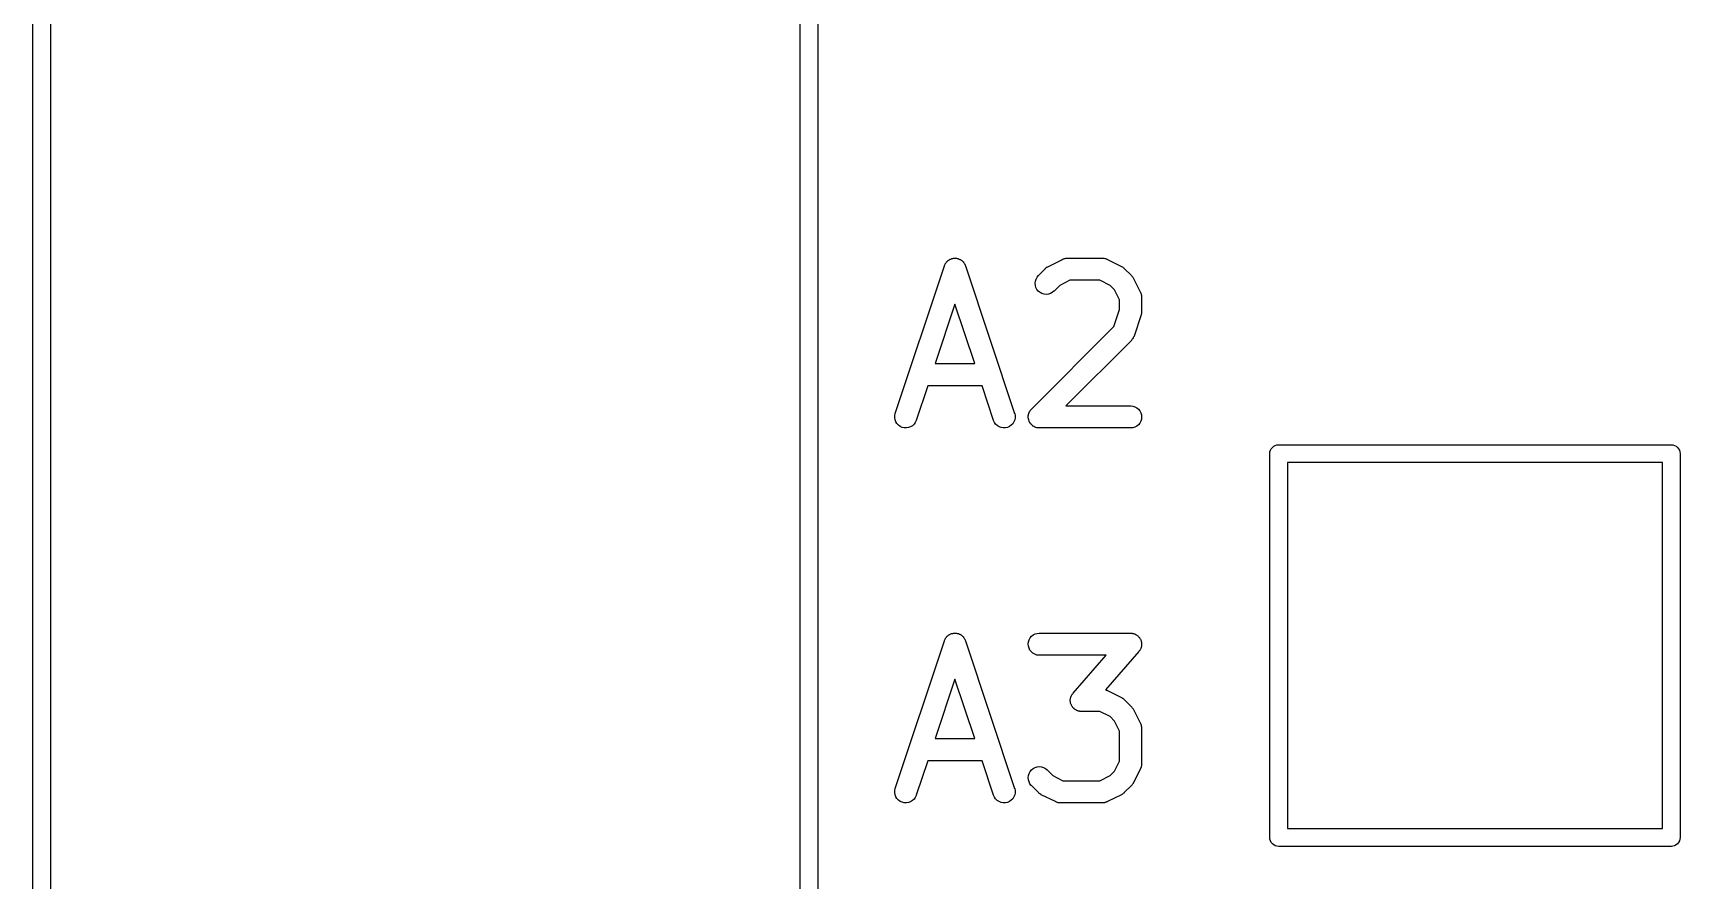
# Model space of a CAD drawing. Extents: x 96 to 150, y -148 to -38.
# Drawn here: x 104.53 to 115.69, y -102.9 to -97.17 of the extents above; entities that cross this region are included whole.
import ezdxf

# ---------------------------------------------------------------- set-up
doc = ezdxf.new("R2010")
doc.units = 0
doc.header["$MEASUREMENT"] = 0
doc.layers.add('BLACK', color=7, linetype='CONTINUOUS')

msp = doc.modelspace()

# ---------------------------------------------------------------- linework, layer by layer
at = {"layer": 'BLACK', "linetype": 'CONTINUOUS'}
for p, q in [((109.728, -105.664), (109.728, -92.964)), ((109.848, -92.9069), (109.848, -105.721)), ((104.528, -105.721), (104.528, -95.5069)), ((104.648, -95.564), (104.648, -105.664)), ((110.371, -99.7427), (110.705, -98.7427)), ((110.705, -98.7417), (110.707, -98.737)), ((110.705, -98.7427), (110.705, -98.7417)), ((110.707, -98.737), (110.709, -98.7321)), ((110.709, -98.7321), (110.71, -98.7303)), ((110.71, -98.7303), (110.711, -98.7284)), ((110.711, -98.7284), (110.714, -98.7242)), ((110.714, -98.7242), (110.717, -98.7198)), ((110.717, -98.7198), (110.718, -98.7183)), ((110.718, -98.7183), (110.72, -98.7166)), ((110.72, -98.7166), (110.724, -98.713)), ((110.724, -98.713), (110.727, -98.7093)), ((110.727, -98.7093), (110.729, -98.7081)), ((110.729, -98.7081), (110.73, -98.7066)), ((110.73, -98.7066), (110.735, -98.7039)), ((110.735, -98.7039), (110.739, -98.7009)), ((110.739, -98.7009), (110.741, -98.7001)), ((110.741, -98.7001), (110.743, -98.699)), ((110.743, -98.699), (110.748, -98.6971)), ((110.748, -98.6971), (110.753, -98.6951)), ((110.753, -98.6951), (110.755, -98.6946)), ((110.755, -98.6946), (110.757, -98.6939)), ((110.757, -98.6939), (110.762, -98.693)), ((110.762, -98.693), (110.767, -98.6919)), ((110.767, -98.6919), (110.769, -98.6919)), ((110.769, -98.6919), (110.771, -98.6915)), ((110.771, -98.6915), (110.776, -98.6917)), ((110.776, -98.6917), (110.782, -98.6916)), ((110.782, -98.6916), (110.784, -98.692)), ((110.784, -98.692), (110.786, -98.692)), ((110.786, -98.692), (110.791, -98.6932)), ((110.791, -98.6932), (110.796, -98.6941)), ((110.796, -98.6941), (110.798, -98.6949)), ((110.798, -98.6949), (110.8, -98.6954)), ((110.8, -98.6954), (110.805, -98.6975)), ((110.805, -98.6975), (110.81, -98.6994)), ((110.81, -98.6994), (110.811, -98.7006)), ((110.811, -98.7006), (110.813, -98.7015)), ((110.813, -98.7015), (110.818, -98.7045)), ((110.818, -98.7045), (110.822, -98.7073)), ((110.822, -98.7073), (110.824, -98.7087)), ((110.824, -98.7087), (110.825, -98.71)), ((110.825, -98.71), (110.829, -98.7138)), ((110.829, -98.7138), (110.833, -98.7173)), ((110.833, -98.7173), (110.834, -98.7191)), ((110.834, -98.7191), (110.835, -98.7207)), ((110.835, -98.7207), (110.838, -98.725)), ((110.838, -98.725), (110.841, -98.7293)), ((110.841, -98.7293), (110.842, -98.7313)), ((110.842, -98.7313), (110.843, -98.7331)), ((110.843, -98.7331), (110.845, -98.7379)), ((110.845, -98.7379), (110.847, -98.7427)), ((110.847, -98.7427), (111.18, -99.7427)), ((111.342, -98.8086), (111.389, -98.761)), ((111.389, -98.761), (111.39, -98.7602)), ((111.39, -98.7602), (111.393, -98.7576)), ((111.393, -98.7576), (111.397, -98.7547)), ((111.397, -98.7547), (111.399, -98.753)), ((111.399, -98.753), (111.402, -98.7511)), ((111.402, -98.7511), (111.405, -98.7492)), ((111.405, -98.7492), (111.409, -98.7469)), ((111.409, -98.7469), (111.504, -98.6993)), ((111.504, -98.6993), (111.505, -98.6988)), ((111.505, -98.6988), (111.507, -98.6981)), ((111.507, -98.6981), (111.509, -98.697)), ((111.509, -98.697), (111.514, -98.6956)), ((111.514, -98.6956), (111.519, -98.6938)), ((111.519, -98.6938), (111.521, -98.6934)), ((111.521, -98.6934), (111.523, -98.6928)), ((111.523, -98.6928), (111.528, -98.6923)), ((111.528, -98.6923), (111.533, -98.6915)), ((111.533, -98.6915), (111.536, -98.6916)), ((111.536, -98.6916), (111.538, -98.6914)), ((111.538, -98.6914), (111.776, -98.6914)), ((111.776, -98.6914), (111.777, -98.6914)), ((111.777, -98.6914), (111.779, -98.6916)), ((111.779, -98.6916), (111.781, -98.6916)), ((111.781, -98.6916), (111.786, -98.6924)), ((111.786, -98.6924), (111.791, -98.693)), ((111.791, -98.693), (111.793, -98.6937)), ((111.793, -98.6937), (111.796, -98.6941)), ((111.796, -98.6941), (111.8, -98.6959)), ((111.8, -98.6959), (111.805, -98.6974)), ((111.805, -98.6974), (111.807, -98.6985)), ((111.807, -98.6985), (111.809, -98.6993)), ((111.809, -98.6993), (111.905, -98.7469)), ((111.905, -98.7469), (111.906, -98.7474)), ((111.906, -98.7474), (111.909, -98.7497)), ((111.909, -98.7497), (111.913, -98.7517)), ((111.913, -98.7517), (111.915, -98.7537)), ((111.915, -98.7537), (111.918, -98.7554)), ((111.918, -98.7554), (111.921, -98.7583)), ((111.921, -98.7583), (111.924, -98.761)), ((111.924, -98.761), (111.972, -98.8086)), ((111.32, -98.8614), (111.321, -98.8468)), ((111.321, -98.8759), (111.32, -98.8614)), ((111.321, -98.8468), (111.326, -98.8328)), ((111.325, -98.89), (111.321, -98.8759)), ((111.332, -98.9029), (111.325, -98.89)), ((111.326, -98.8328), (111.333, -98.8199)), ((111.333, -98.8199), (111.342, -98.8086)), ((111.487, -98.8756), (111.448, -98.9147)), ((111.555, -98.8414), (111.487, -98.8756)), ((111.758, -98.8414), (111.555, -98.8414)), ((111.827, -98.8756), (111.758, -98.8414)), ((111.857, -98.906), (111.827, -98.8756)), ((111.972, -98.8086), (111.972, -98.8093)), ((111.972, -98.8093), (111.975, -98.8126)), ((111.975, -98.8126), (111.978, -98.8157)), ((111.978, -98.8157), (111.98, -98.8183)), ((111.98, -98.8183), (111.982, -98.8208)), ((111.982, -98.8208), (111.984, -98.8245)), ((111.984, -98.8245), (111.986, -98.8281)), ((111.986, -98.8281), (112.033, -98.9233)), ((110.776, -99.0035), (110.642, -99.4057)), ((110.91, -99.4057), (110.776, -99.0035)), ((111.341, -98.9143), (111.332, -98.9029)), ((111.353, -98.9237), (111.341, -98.9143)), ((111.366, -98.9307), (111.353, -98.9237)), ((111.38, -98.935), (111.366, -98.9307)), ((111.394, -98.9366), (111.38, -98.935)), ((111.409, -98.9353), (111.394, -98.9366)), ((111.423, -98.9313), (111.409, -98.9353)), ((111.436, -98.9245), (111.423, -98.9313)), ((111.447, -98.9154), (111.436, -98.9245)), ((111.448, -98.9147), (111.447, -98.9154)), ((111.891, -98.9746), (111.857, -98.906)), ((111.891, -99.0399), (111.891, -98.9746)), ((112.033, -98.9233), (112.034, -98.9243)), ((112.034, -98.9243), (112.035, -98.9263)), ((112.035, -98.9263), (112.036, -98.9283)), ((112.036, -98.9283), (112.037, -98.9332)), ((112.037, -98.9332), (112.039, -98.938)), ((112.039, -98.938), (112.039, -98.9402)), ((112.039, -98.9402), (112.04, -98.9423)), ((112.04, -98.9423), (112.04, -98.9474)), ((112.04, -98.9474), (112.041, -98.9525)), ((112.041, -98.9525), (112.041, -98.9547)), ((112.041, -98.9547), (112.041, -98.9569)), ((112.041, -98.9569), (112.041, -99.0521)), ((111.853, -99.1544), (111.891, -99.0399)), ((112.037, -99.0758), (111.99, -99.2187)), ((112.038, -99.0717), (112.037, -99.0758)), ((112.04, -99.0677), (112.038, -99.0717)), ((112.041, -99.0615), (112.04, -99.0646)), ((112.04, -99.0646), (112.04, -99.0677)), ((112.041, -99.0521), (112.041, -99.0531)), ((112.041, -99.0531), (112.041, -99.0573)), ((112.041, -99.0573), (112.041, -99.0615)), ((111.294, -99.7133), (111.853, -99.1544)), ((111.985, -99.2283), (111.983, -99.2329)), ((111.988, -99.2238), (111.985, -99.2283)), ((111.989, -99.2217), (111.988, -99.2238)), ((111.99, -99.2187), (111.989, -99.2197)), ((111.989, -99.2197), (111.989, -99.2217)), ((111.972, -99.248), (111.528, -99.6914)), ((111.973, -99.2463), (111.972, -99.248)), ((111.975, -99.2448), (111.973, -99.2463)), ((111.978, -99.2406), (111.975, -99.2448)), ((111.981, -99.2367), (111.978, -99.2406)), ((111.982, -99.2347), (111.981, -99.2367)), ((111.983, -99.2329), (111.982, -99.2347)), ((110.642, -99.4057), (110.91, -99.4057)), ((110.592, -99.5557), (110.514, -99.7901)), ((110.96, -99.5557), (110.592, -99.5557)), ((111.038, -99.7901), (110.96, -99.5557)), ((110.368, -99.7569), (110.371, -99.7427)), ((110.368, -99.7716), (110.368, -99.7569)), ((110.37, -99.786), (110.368, -99.7716)), ((110.375, -99.7997), (110.37, -99.786)), ((111.181, -99.787), (111.176, -99.8006)), ((111.18, -99.7427), (111.181, -99.7437)), ((111.181, -99.7437), (111.184, -99.758)), ((111.184, -99.7726), (111.181, -99.787)), ((111.184, -99.758), (111.184, -99.7726)), ((111.272, -99.7659), (111.273, -99.7588)), ((111.272, -99.766), (111.272, -99.7659)), ((111.272, -99.7661), (111.272, -99.766)), ((111.273, -99.7733), (111.272, -99.7661)), ((111.273, -99.7588), (111.274, -99.7516)), ((111.274, -99.7804), (111.273, -99.7733)), ((111.274, -99.7513), (111.276, -99.7444)), ((111.274, -99.7514), (111.274, -99.7513)), ((111.274, -99.7516), (111.274, -99.7514)), ((111.274, -99.7806), (111.274, -99.7804)), ((111.274, -99.7807), (111.274, -99.7806)), ((111.276, -99.7876), (111.274, -99.7807)), ((111.276, -99.7444), (111.278, -99.7376)), ((111.278, -99.7945), (111.276, -99.7876)), ((111.278, -99.7373), (111.282, -99.731)), ((111.278, -99.7374), (111.278, -99.7373)), ((111.278, -99.7376), (111.278, -99.7374)), ((111.282, -99.731), (111.285, -99.7247)), ((111.285, -99.7244), (111.29, -99.7189)), ((111.285, -99.7246), (111.285, -99.7244)), ((111.285, -99.7247), (111.285, -99.7246)), ((111.29, -99.7189), (111.294, -99.7133)), ((111.528, -99.6914), (111.966, -99.6914)), ((111.966, -99.6914), (111.967, -99.6914)), ((111.967, -99.6914), (111.982, -99.693)), ((111.982, -99.693), (111.996, -99.6974)), ((111.996, -99.6974), (112.009, -99.7045)), ((112.009, -99.7045), (112.02, -99.7139)), ((112.02, -99.7139), (112.029, -99.7253)), ((112.029, -99.7253), (112.036, -99.7383)), ((112.04, -99.7815), (112.035, -99.7954)), ((112.036, -99.7383), (112.04, -99.7523)), ((112.04, -99.7523), (112.041, -99.7669)), ((112.041, -99.7669), (112.04, -99.7815)), ((110.383, -99.8121), (110.375, -99.7997)), ((110.393, -99.8228), (110.383, -99.8121)), ((110.405, -99.8313), (110.393, -99.8228)), ((110.418, -99.8374), (110.405, -99.8313)), ((110.433, -99.8407), (110.418, -99.8374)), ((110.447, -99.8412), (110.433, -99.8407)), ((110.462, -99.8389), (110.447, -99.8412)), ((110.475, -99.8338), (110.462, -99.8389)), ((110.488, -99.8261), (110.475, -99.8338)), ((110.499, -99.8162), (110.488, -99.8261)), ((110.507, -99.8044), (110.499, -99.8162)), ((110.513, -99.7911), (110.507, -99.8044)), ((110.514, -99.7901), (110.513, -99.7911)), ((111.044, -99.8035), (111.038, -99.7901)), ((111.052, -99.8154), (111.044, -99.8035)), ((111.063, -99.8255), (111.052, -99.8154)), ((111.075, -99.8333), (111.063, -99.8255)), ((111.089, -99.8386), (111.075, -99.8333)), ((111.103, -99.8412), (111.089, -99.8386)), ((111.118, -99.8408), (111.103, -99.8412)), ((111.132, -99.8377), (111.118, -99.8408)), ((111.146, -99.8318), (111.132, -99.8377)), ((111.158, -99.8235), (111.146, -99.8318)), ((111.168, -99.8129), (111.158, -99.8235)), ((111.176, -99.8006), (111.168, -99.8129)), ((111.278, -99.7946), (111.278, -99.7945)), ((111.278, -99.7947), (111.278, -99.7946)), ((111.281, -99.8013), (111.278, -99.7947)), ((111.284, -99.8074), (111.281, -99.8013)), ((111.285, -99.8075), (111.284, -99.8074)), ((111.285, -99.8077), (111.285, -99.8075)), ((111.289, -99.8133), (111.285, -99.8077)), ((111.294, -99.8189), (111.289, -99.8133)), ((111.294, -99.819), (111.294, -99.8189)), ((111.294, -99.8189), (111.294, -99.8189)), ((111.299, -99.8236), (111.294, -99.819)), ((111.305, -99.8283), (111.299, -99.8236)), ((111.305, -99.8284), (111.305, -99.8283)), ((111.305, -99.8283), (111.305, -99.8283)), ((111.311, -99.8319), (111.305, -99.8284)), ((111.318, -99.8353), (111.311, -99.8319)), ((111.318, -99.8354), (111.318, -99.8353)), ((111.325, -99.8376), (111.318, -99.8354)), ((111.318, -99.8354), (111.318, -99.8354)), ((111.332, -99.8397), (111.325, -99.8376)), ((111.332, -99.8398), (111.332, -99.8397)), ((111.339, -99.8406), (111.332, -99.8398)), ((111.332, -99.8398), (111.332, -99.8398)), ((111.346, -99.8414), (111.339, -99.8406)), ((111.347, -99.8414), (111.346, -99.8414)), ((111.346, -99.8414), (111.346, -99.8414)), ((111.346, -99.8414), (111.346, -99.8414)), ((111.346, -99.8414), (111.346, -99.8414)), ((111.966, -99.8414), (111.347, -99.8414)), ((111.981, -99.84), (111.966, -99.8414)), ((111.995, -99.8357), (111.981, -99.84)), ((112.008, -99.8288), (111.995, -99.8357)), ((112.019, -99.8196), (112.008, -99.8288)), ((112.028, -99.8083), (112.019, -99.8196)), ((112.035, -99.7954), (112.028, -99.8083)), ((112.91, -100.016), (112.911, -100.004)), ((112.911, -100.004), (112.914, -99.9929)), ((112.914, -99.9929), (112.92, -99.9825)), ((112.92, -99.9825), (112.927, -99.9734)), ((112.927, -99.9734), (112.937, -99.9659)), ((112.937, -99.9659), (112.947, -99.9603)), ((112.947, -99.9603), (112.958, -99.9569)), ((112.958, -99.9569), (112.967, -99.956)), ((112.967, -99.956), (112.97, -99.9557)), ((112.967, -99.956), (112.967, -99.956)), ((112.97, -99.9557), (112.973, -99.956)), ((112.973, -99.956), (115.627, -99.956)), ((115.627, -99.956), (115.63, -99.9557)), ((115.63, -99.9557), (115.633, -99.956)), ((115.633, -99.956), (115.642, -99.9569)), ((115.642, -99.9569), (115.653, -99.9603)), ((115.653, -99.9603), (115.663, -99.9659)), ((115.663, -99.9659), (115.673, -99.9734)), ((115.673, -99.9734), (115.68, -99.9825)), ((115.68, -99.9825), (115.686, -99.9929)), ((115.686, -99.9929), (115.689, -100.004)), ((115.689, -100.004), (115.69, -100.016)), ((112.91, -100.019), (112.91, -100.016)), ((112.91, -102.613), (112.91, -100.019)), ((113.03, -100.076), (113.03, -102.556)), ((115.57, -100.076), (113.03, -100.076)), ((115.57, -102.556), (115.57, -100.076)), ((115.69, -100.016), (115.69, -100.019)), ((115.69, -100.019), (115.69, -102.613)), ((110.741, -101.24), (110.743, -101.239)), ((110.743, -101.239), (110.748, -101.237)), ((110.748, -101.237), (110.753, -101.235)), ((110.753, -101.235), (110.755, -101.235)), ((110.755, -101.235), (110.757, -101.234)), ((110.757, -101.234), (110.762, -101.233)), ((110.762, -101.233), (110.767, -101.232)), ((110.767, -101.232), (110.769, -101.232)), ((110.769, -101.232), (110.771, -101.232)), ((110.771, -101.232), (110.776, -101.232)), ((110.776, -101.232), (110.782, -101.232)), ((110.782, -101.232), (110.784, -101.232)), ((110.784, -101.232), (110.786, -101.232)), ((110.786, -101.232), (110.791, -101.233)), ((110.791, -101.233), (110.796, -101.234)), ((110.796, -101.234), (110.798, -101.235)), ((110.798, -101.235), (110.8, -101.235)), ((110.8, -101.235), (110.805, -101.238)), ((110.805, -101.238), (110.81, -101.239)), ((110.81, -101.239), (110.811, -101.241)), ((111.306, -101.244), (111.319, -101.237)), ((111.319, -101.237), (111.333, -101.233)), ((111.333, -101.233), (111.347, -101.231)), ((111.347, -101.231), (111.966, -101.231)), ((111.966, -101.231), (111.967, -101.231)), ((111.967, -101.231), (111.972, -101.232)), ((111.972, -101.232), (111.977, -101.232)), ((111.977, -101.232), (111.979, -101.233)), ((111.979, -101.233), (111.982, -101.233)), ((111.982, -101.233), (111.986, -101.234)), ((111.986, -101.234), (111.991, -101.236)), ((111.991, -101.236), (111.993, -101.237)), ((111.993, -101.237), (111.996, -101.237)), ((111.996, -101.237), (112, -101.24)), ((110.371, -102.283), (110.705, -101.283)), ((110.705, -101.282), (110.707, -101.277)), ((110.705, -101.283), (110.705, -101.282)), ((110.707, -101.277), (110.709, -101.272)), ((110.709, -101.272), (110.71, -101.27)), ((110.71, -101.27), (110.711, -101.268)), ((110.711, -101.268), (110.714, -101.264)), ((110.714, -101.264), (110.717, -101.26)), ((110.717, -101.26), (110.718, -101.258)), ((110.718, -101.258), (110.72, -101.257)), ((110.72, -101.257), (110.724, -101.253)), ((110.724, -101.253), (110.727, -101.249)), ((110.727, -101.249), (110.729, -101.248)), ((110.729, -101.248), (110.73, -101.247)), ((110.73, -101.247), (110.735, -101.244)), ((110.735, -101.244), (110.739, -101.241)), ((110.739, -101.241), (110.741, -101.24)), ((110.811, -101.241), (110.813, -101.241)), ((110.813, -101.241), (110.818, -101.244)), ((110.818, -101.244), (110.822, -101.247)), ((110.822, -101.247), (110.824, -101.249)), ((110.824, -101.249), (110.825, -101.25)), ((110.825, -101.25), (110.829, -101.254)), ((110.829, -101.254), (110.833, -101.257)), ((110.833, -101.257), (110.834, -101.259)), ((110.834, -101.259), (110.835, -101.261)), ((110.835, -101.261), (110.838, -101.265)), ((110.838, -101.265), (110.841, -101.269)), ((110.841, -101.269), (110.842, -101.271)), ((110.842, -101.271), (110.843, -101.273)), ((110.843, -101.273), (110.845, -101.278)), ((110.845, -101.278), (110.847, -101.283)), ((110.847, -101.283), (111.18, -102.283)), ((111.272, -101.306), (111.274, -101.291)), ((111.274, -101.32), (111.272, -101.306)), ((111.274, -101.291), (111.278, -101.277)), ((111.278, -101.334), (111.274, -101.32)), ((111.278, -101.277), (111.285, -101.264)), ((111.284, -101.347), (111.278, -101.334)), ((111.294, -101.359), (111.284, -101.347)), ((111.285, -101.264), (111.294, -101.253)), ((111.294, -101.253), (111.306, -101.244)), ((112, -101.24), (112.004, -101.242)), ((112.004, -101.242), (112.006, -101.243)), ((112.006, -101.243), (112.009, -101.244)), ((112.009, -101.244), (112.012, -101.248)), ((112.012, -101.248), (112.016, -101.25)), ((112.016, -101.25), (112.018, -101.252)), ((112.018, -101.252), (112.02, -101.254)), ((112.02, -101.254), (112.023, -101.258)), ((112.023, -101.258), (112.026, -101.261)), ((112.028, -101.348), (112.025, -101.352)), ((112.026, -101.261), (112.027, -101.263)), ((112.027, -101.263), (112.029, -101.265)), ((112.03, -101.346), (112.028, -101.348)), ((112.029, -101.265), (112.031, -101.269)), ((112.031, -101.344), (112.03, -101.346)), ((112.031, -101.269), (112.034, -101.273)), ((112.033, -101.34), (112.031, -101.344)), ((112.035, -101.335), (112.033, -101.34)), ((112.034, -101.273), (112.035, -101.276)), ((112.035, -101.276), (112.036, -101.278)), ((112.036, -101.333), (112.035, -101.335)), ((112.036, -101.278), (112.037, -101.283)), ((112.037, -101.331), (112.036, -101.333)), ((112.037, -101.283), (112.039, -101.287)), ((112.038, -101.326), (112.037, -101.331)), ((112.04, -101.321), (112.038, -101.326)), ((112.039, -101.287), (112.039, -101.29)), ((112.039, -101.29), (112.04, -101.292)), ((112.04, -101.292), (112.04, -101.297)), ((112.04, -101.297), (112.041, -101.302)), ((112.041, -101.316), (112.04, -101.319)), ((112.04, -101.319), (112.04, -101.321)), ((112.041, -101.302), (112.041, -101.304)), ((112.041, -101.304), (112.041, -101.307)), ((112.041, -101.307), (112.041, -101.312)), ((112.041, -101.312), (112.041, -101.316)), ((111.305, -101.368), (111.294, -101.359)), ((111.318, -101.375), (111.305, -101.368)), ((111.332, -101.38), (111.318, -101.375)), ((111.346, -101.381), (111.332, -101.38)), ((111.347, -101.381), (111.346, -101.381)), ((111.801, -101.381), (111.347, -101.381)), ((111.577, -101.638), (111.801, -101.381)), ((112.023, -101.356), (111.796, -101.615)), ((112.025, -101.352), (112.023, -101.356)), ((110.776, -101.544), (110.642, -101.946)), ((110.91, -101.946), (110.776, -101.544)), ((111.558, -101.682), (111.559, -101.677)), ((111.558, -101.687), (111.558, -101.682)), ((111.559, -101.672), (111.561, -101.668)), ((111.559, -101.675), (111.559, -101.672)), ((111.559, -101.677), (111.559, -101.675)), ((111.561, -101.668), (111.562, -101.663)), ((111.562, -101.663), (111.563, -101.661)), ((111.563, -101.661), (111.564, -101.658)), ((111.564, -101.658), (111.566, -101.654)), ((111.566, -101.654), (111.568, -101.65)), ((111.568, -101.65), (111.57, -101.648)), ((111.57, -101.648), (111.571, -101.645)), ((111.571, -101.645), (111.574, -101.642)), ((111.574, -101.642), (111.577, -101.638)), ((111.796, -101.615), (111.8, -101.617)), ((111.8, -101.617), (111.805, -101.618)), ((111.805, -101.618), (111.807, -101.619)), ((111.807, -101.619), (111.809, -101.62)), ((111.809, -101.62), (111.905, -101.668)), ((111.905, -101.668), (111.906, -101.668)), ((111.906, -101.668), (111.909, -101.671)), ((111.909, -101.671), (111.913, -101.673)), ((111.913, -101.673), (111.915, -101.675)), ((111.915, -101.675), (111.918, -101.676)), ((111.918, -101.676), (111.921, -101.679)), ((111.921, -101.679), (111.924, -101.682)), ((111.924, -101.682), (111.972, -101.73)), ((111.558, -101.689), (111.558, -101.687)), ((111.558, -101.692), (111.558, -101.689)), ((111.559, -101.697), (111.558, -101.692)), ((111.559, -101.701), (111.559, -101.697)), ((111.56, -101.704), (111.559, -101.701)), ((111.56, -101.707), (111.56, -101.704)), ((111.562, -101.711), (111.56, -101.707)), ((111.563, -101.715), (111.562, -101.711)), ((111.565, -101.718), (111.563, -101.715)), ((111.566, -101.72), (111.565, -101.718)), ((111.568, -101.724), (111.566, -101.72)), ((111.57, -101.728), (111.568, -101.724)), ((111.572, -101.73), (111.57, -101.728)), ((111.573, -101.733), (111.572, -101.73)), ((111.576, -101.736), (111.573, -101.733)), ((111.579, -101.74), (111.576, -101.736)), ((111.581, -101.741), (111.579, -101.74)), ((111.583, -101.743), (111.581, -101.741)), ((111.587, -101.746), (111.583, -101.743)), ((111.591, -101.749), (111.587, -101.746)), ((111.593, -101.75), (111.591, -101.749)), ((111.595, -101.752), (111.593, -101.75)), ((111.599, -101.754), (111.595, -101.752)), ((111.603, -101.756), (111.599, -101.754)), ((111.606, -101.757), (111.603, -101.756)), ((111.608, -101.758), (111.606, -101.757)), ((111.613, -101.759), (111.608, -101.758)), ((111.617, -101.761), (111.613, -101.759)), ((111.62, -101.761), (111.617, -101.761)), ((111.623, -101.762), (111.62, -101.761)), ((111.627, -101.762), (111.623, -101.762)), ((111.632, -101.762), (111.627, -101.762)), ((111.633, -101.762), (111.632, -101.762)), ((111.758, -101.762), (111.633, -101.762)), ((111.827, -101.797), (111.758, -101.762)), ((111.857, -101.827), (111.827, -101.797)), ((111.972, -101.73), (111.972, -101.73)), ((111.972, -101.73), (111.975, -101.734)), ((111.975, -101.734), (111.978, -101.737)), ((111.978, -101.737), (111.98, -101.739)), ((111.98, -101.739), (111.982, -101.742)), ((111.982, -101.742), (111.984, -101.745)), ((111.984, -101.745), (111.986, -101.749)), ((111.986, -101.749), (112.033, -101.844)), ((111.891, -101.896), (111.857, -101.827)), ((111.891, -102.098), (111.891, -101.896)), ((112.033, -101.844), (112.034, -101.845)), ((112.034, -101.845), (112.035, -101.847)), ((112.035, -101.847), (112.036, -101.849)), ((112.036, -101.849), (112.037, -101.854)), ((112.037, -101.854), (112.039, -101.859)), ((112.039, -101.859), (112.039, -101.861)), ((112.039, -101.861), (112.04, -101.863)), ((112.04, -101.863), (112.04, -101.868)), ((112.04, -101.868), (112.041, -101.873)), ((112.041, -101.873), (112.041, -101.876)), ((112.041, -101.876), (112.041, -101.878)), ((112.041, -101.878), (112.041, -102.116)), ((110.642, -101.946), (110.91, -101.946)), ((110.592, -102.096), (110.514, -102.33)), ((110.96, -102.096), (110.592, -102.096)), ((111.038, -102.33), (110.96, -102.096)), ((111.857, -102.167), (111.891, -102.098)), ((112.04, -102.131), (112.039, -102.134)), ((112.041, -102.121), (112.04, -102.126)), ((112.04, -102.126), (112.04, -102.131)), ((112.041, -102.116), (112.041, -102.117)), ((112.041, -102.117), (112.041, -102.119)), ((112.041, -102.119), (112.041, -102.121)), ((111.272, -102.21), (111.274, -102.196)), ((111.274, -102.225), (111.272, -102.21)), ((111.274, -102.196), (111.278, -102.182)), ((111.278, -102.239), (111.274, -102.225)), ((111.278, -102.182), (111.285, -102.169)), ((111.284, -102.252), (111.278, -102.239)), ((111.285, -102.169), (111.295, -102.158)), ((111.295, -102.158), (111.306, -102.149)), ((111.306, -102.149), (111.319, -102.142)), ((111.319, -102.142), (111.333, -102.138)), ((111.333, -102.138), (111.347, -102.136)), ((111.347, -102.136), (111.362, -102.138)), ((111.362, -102.138), (111.376, -102.142)), ((111.376, -102.142), (111.389, -102.149)), ((111.389, -102.149), (111.4, -102.158)), ((111.4, -102.158), (111.439, -102.197)), ((111.439, -102.197), (111.508, -102.231)), ((111.508, -102.231), (111.758, -102.231)), ((111.758, -102.231), (111.827, -102.197)), ((111.827, -102.197), (111.857, -102.167)), ((112.033, -102.149), (111.986, -102.245)), ((112.034, -102.147), (112.033, -102.149)), ((112.035, -102.145), (112.034, -102.147)), ((112.037, -102.141), (112.035, -102.145)), ((112.039, -102.136), (112.037, -102.141)), ((112.039, -102.134), (112.039, -102.136)), ((110.368, -102.297), (110.371, -102.283)), ((110.368, -102.312), (110.368, -102.297)), ((110.37, -102.326), (110.368, -102.312)), ((110.375, -102.34), (110.37, -102.326)), ((110.383, -102.352), (110.375, -102.34)), ((110.393, -102.363), (110.383, -102.352)), ((110.507, -102.344), (110.499, -102.356)), ((110.513, -102.331), (110.507, -102.344)), ((110.514, -102.33), (110.513, -102.331)), ((111.044, -102.343), (111.038, -102.33)), ((111.052, -102.355), (111.044, -102.343)), ((111.063, -102.366), (111.052, -102.355)), ((111.168, -102.353), (111.158, -102.363)), ((111.176, -102.341), (111.168, -102.353)), ((111.181, -102.327), (111.176, -102.341)), ((111.18, -102.283), (111.181, -102.284)), ((111.181, -102.284), (111.184, -102.298)), ((111.184, -102.313), (111.181, -102.327)), ((111.184, -102.298), (111.184, -102.313)), ((111.293, -102.263), (111.284, -102.252)), ((111.294, -102.264), (111.293, -102.263)), ((111.342, -102.312), (111.294, -102.264)), ((111.345, -102.314), (111.342, -102.312)), ((111.348, -102.317), (111.345, -102.314)), ((111.351, -102.319), (111.348, -102.317)), ((111.353, -102.321), (111.351, -102.319)), ((111.357, -102.323), (111.353, -102.321)), ((111.36, -102.325), (111.357, -102.323)), ((111.361, -102.326), (111.36, -102.325)), ((111.457, -102.373), (111.361, -102.326)), ((111.905, -102.326), (111.809, -102.373)), ((111.908, -102.324), (111.905, -102.326)), ((111.912, -102.322), (111.908, -102.324)), ((111.914, -102.32), (111.912, -102.322)), ((111.917, -102.318), (111.914, -102.32)), ((111.92, -102.315), (111.917, -102.318)), ((111.923, -102.313), (111.92, -102.315)), ((111.924, -102.312), (111.923, -102.313)), ((111.972, -102.264), (111.924, -102.312)), ((111.974, -102.261), (111.972, -102.264)), ((111.977, -102.258), (111.974, -102.261)), ((111.979, -102.255), (111.977, -102.258)), ((111.981, -102.253), (111.979, -102.255)), ((111.983, -102.249), (111.981, -102.253)), ((111.985, -102.246), (111.983, -102.249)), ((111.986, -102.245), (111.985, -102.246)), ((110.405, -102.371), (110.393, -102.363)), ((110.418, -102.377), (110.405, -102.371)), ((110.433, -102.381), (110.418, -102.377)), ((110.447, -102.381), (110.433, -102.381)), ((110.462, -102.379), (110.447, -102.381)), ((110.475, -102.374), (110.462, -102.379)), ((110.488, -102.366), (110.475, -102.374)), ((110.499, -102.356), (110.488, -102.366)), ((111.075, -102.373), (111.063, -102.366)), ((111.089, -102.379), (111.075, -102.373)), ((111.103, -102.381), (111.089, -102.379)), ((111.118, -102.381), (111.103, -102.381)), ((111.132, -102.378), (111.118, -102.381)), ((111.146, -102.372), (111.132, -102.378)), ((111.158, -102.363), (111.146, -102.372)), ((111.459, -102.374), (111.457, -102.373)), ((111.461, -102.375), (111.459, -102.374)), ((111.465, -102.377), (111.461, -102.375)), ((111.47, -102.379), (111.465, -102.377)), ((111.472, -102.379), (111.47, -102.379)), ((111.475, -102.38), (111.472, -102.379)), ((111.48, -102.38), (111.475, -102.38)), ((111.485, -102.381), (111.48, -102.38)), ((111.487, -102.381), (111.485, -102.381)), ((111.489, -102.381), (111.487, -102.381)), ((111.49, -102.381), (111.489, -102.381)), ((111.776, -102.381), (111.49, -102.381)), ((111.778, -102.381), (111.776, -102.381)), ((111.78, -102.381), (111.778, -102.381)), ((111.785, -102.38), (111.78, -102.381)), ((111.79, -102.38), (111.785, -102.38)), ((111.792, -102.379), (111.79, -102.38)), ((111.795, -102.379), (111.792, -102.379)), ((111.799, -102.377), (111.795, -102.379)), ((111.804, -102.376), (111.799, -102.377)), ((111.806, -102.375), (111.804, -102.376)), ((111.808, -102.374), (111.806, -102.375)), ((111.809, -102.373), (111.808, -102.374)), ((113.03, -102.556), (115.57, -102.556)), ((112.91, -102.616), (112.91, -102.613)), ((112.911, -102.628), (112.91, -102.616)), ((112.914, -102.639), (112.911, -102.628)), ((112.92, -102.649), (112.914, -102.639)), ((112.927, -102.659), (112.92, -102.649)), ((112.937, -102.666), (112.927, -102.659)), ((112.947, -102.672), (112.937, -102.666)), ((112.958, -102.675), (112.947, -102.672)), ((112.97, -102.676), (112.958, -102.675)), ((112.973, -102.676), (112.97, -102.676)), ((115.627, -102.676), (112.973, -102.676)), ((115.63, -102.676), (115.627, -102.676)), ((115.633, -102.676), (115.63, -102.676)), ((115.642, -102.675), (115.633, -102.676)), ((115.633, -102.676), (115.633, -102.676)), ((115.653, -102.672), (115.642, -102.675)), ((115.663, -102.666), (115.653, -102.672)), ((115.673, -102.659), (115.663, -102.666)), ((115.68, -102.649), (115.673, -102.659)), ((115.686, -102.639), (115.68, -102.649)), ((115.689, -102.628), (115.686, -102.639)), ((115.69, -102.616), (115.689, -102.628)), ((115.69, -102.613), (115.69, -102.616))]:
    msp.add_line(p, q, dxfattribs=at)

doc.saveas('drawing.dxf')
